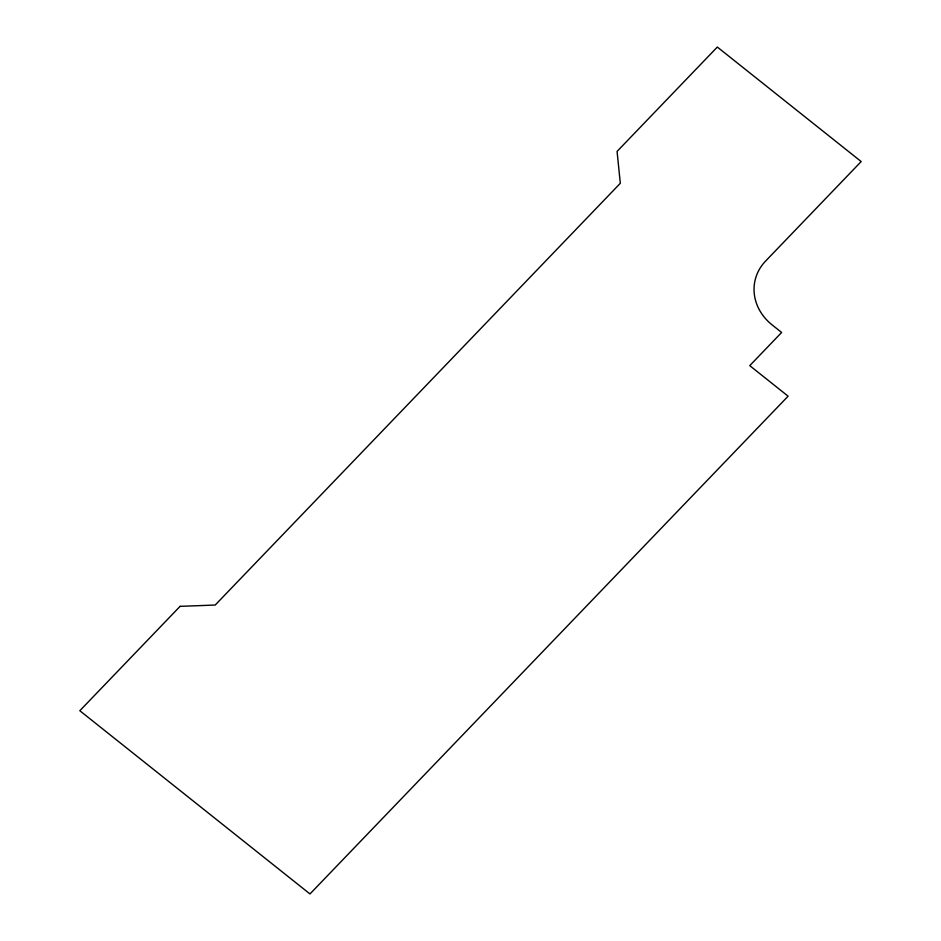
<?xml version="1.0" encoding="UTF-8"?>
<svg xmlns="http://www.w3.org/2000/svg" width="941" height="941" viewBox="0 0 941 941"><rect width="100%" height="100%" fill="white"/><g stroke="black" fill="none" stroke-linecap="round" stroke-linejoin="round"><path stroke-width="1.41" d="M180.072 606.357L79.82 710.726L309.977 893.95L788.111 396.185L749.754 365.649L781.63 332.467L772.043 324.833A50.144 44.792 13.3 0 1 765.551 261.116L861.18 161.558L717.324 47.05L617.073 151.419L620.319 183.283L215.195 605.039L180.072 606.357"/></g></svg>
